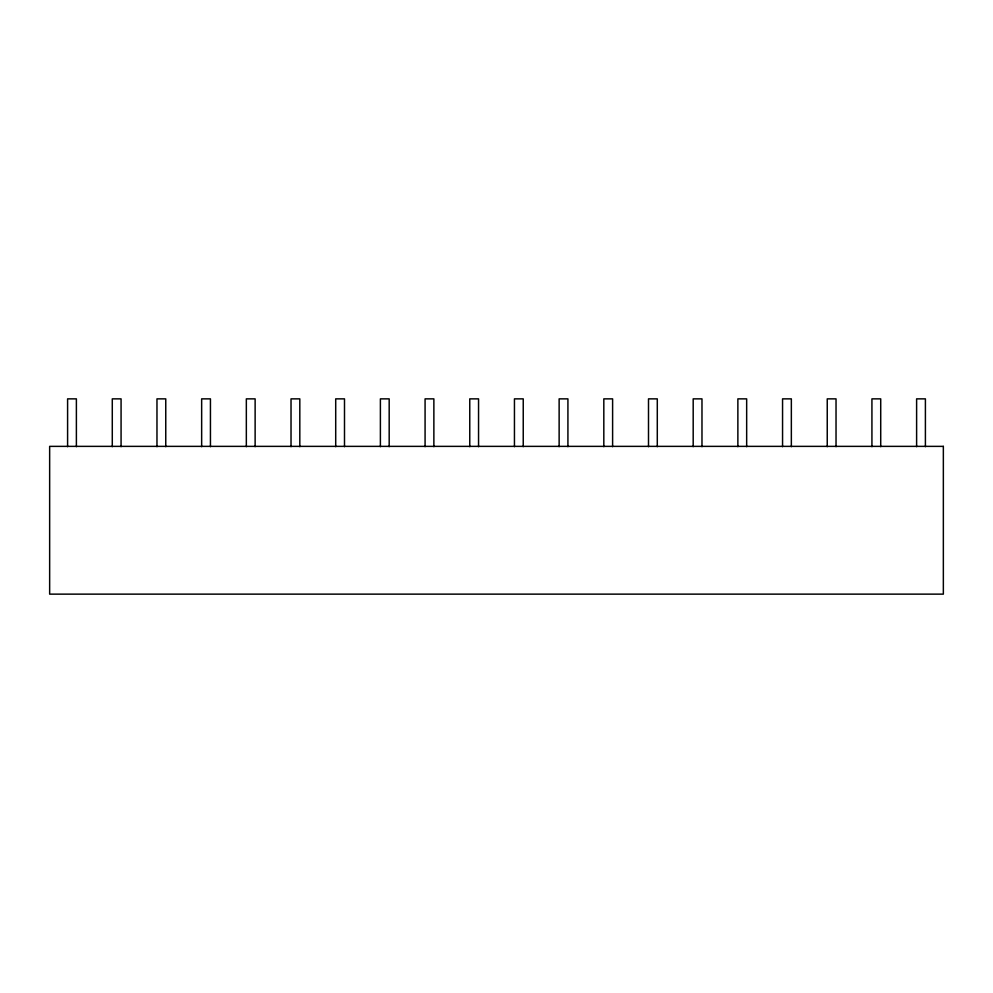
<?xml version="1.0" encoding="UTF-8"?>
<svg xmlns="http://www.w3.org/2000/svg" width="993" height="993" viewBox="0 0 993 993"><rect width="100%" height="100%" fill="white"/><g stroke="black" fill="none" stroke-linecap="round" stroke-linejoin="round"><path stroke-width="1.49" d="M925.402 446.676L925.402 398.863L916.613 398.863L916.613 446.676M880.717 446.676L880.717 398.863L871.928 398.863L871.928 446.676M836.032 446.676L836.032 398.863L827.243 398.863L827.243 446.676M791.347 446.676L791.347 398.863L782.558 398.863L782.558 446.676M746.662 446.676L746.662 398.863L737.873 398.863L737.873 446.676M701.977 446.676L701.977 398.863L693.188 398.863L693.188 446.676M657.292 446.676L657.292 398.863L648.503 398.863L648.503 446.676M612.607 446.676L612.607 398.863L603.818 398.863L603.818 446.676M567.922 446.676L567.922 398.863L559.133 398.863L559.133 446.676M523.237 446.676L523.237 398.863L514.448 398.863L514.448 446.676M478.552 446.676L478.552 398.863L469.763 398.863L469.763 446.676M433.867 446.676L433.867 398.863L425.078 398.863L425.078 446.676M389.182 446.676L389.182 398.863L380.393 398.863L380.393 446.676M344.497 446.676L344.497 398.863L335.708 398.863L335.708 446.676M299.812 446.676L299.812 398.863L291.023 398.863L291.023 446.676M255.127 446.676L255.127 398.863L246.338 398.863L246.338 446.676M210.442 446.676L210.442 398.863L201.653 398.863L201.653 446.676M165.757 446.676L165.757 398.863L156.968 398.863L156.968 446.676M121.072 446.676L121.072 398.863L112.283 398.863L112.283 446.676M76.387 446.676L76.387 398.863L67.598 398.863L67.598 446.676M943.35 446.366L49.65 446.366L49.65 594.137L943.35 594.137L943.35 446.366"/></g></svg>
